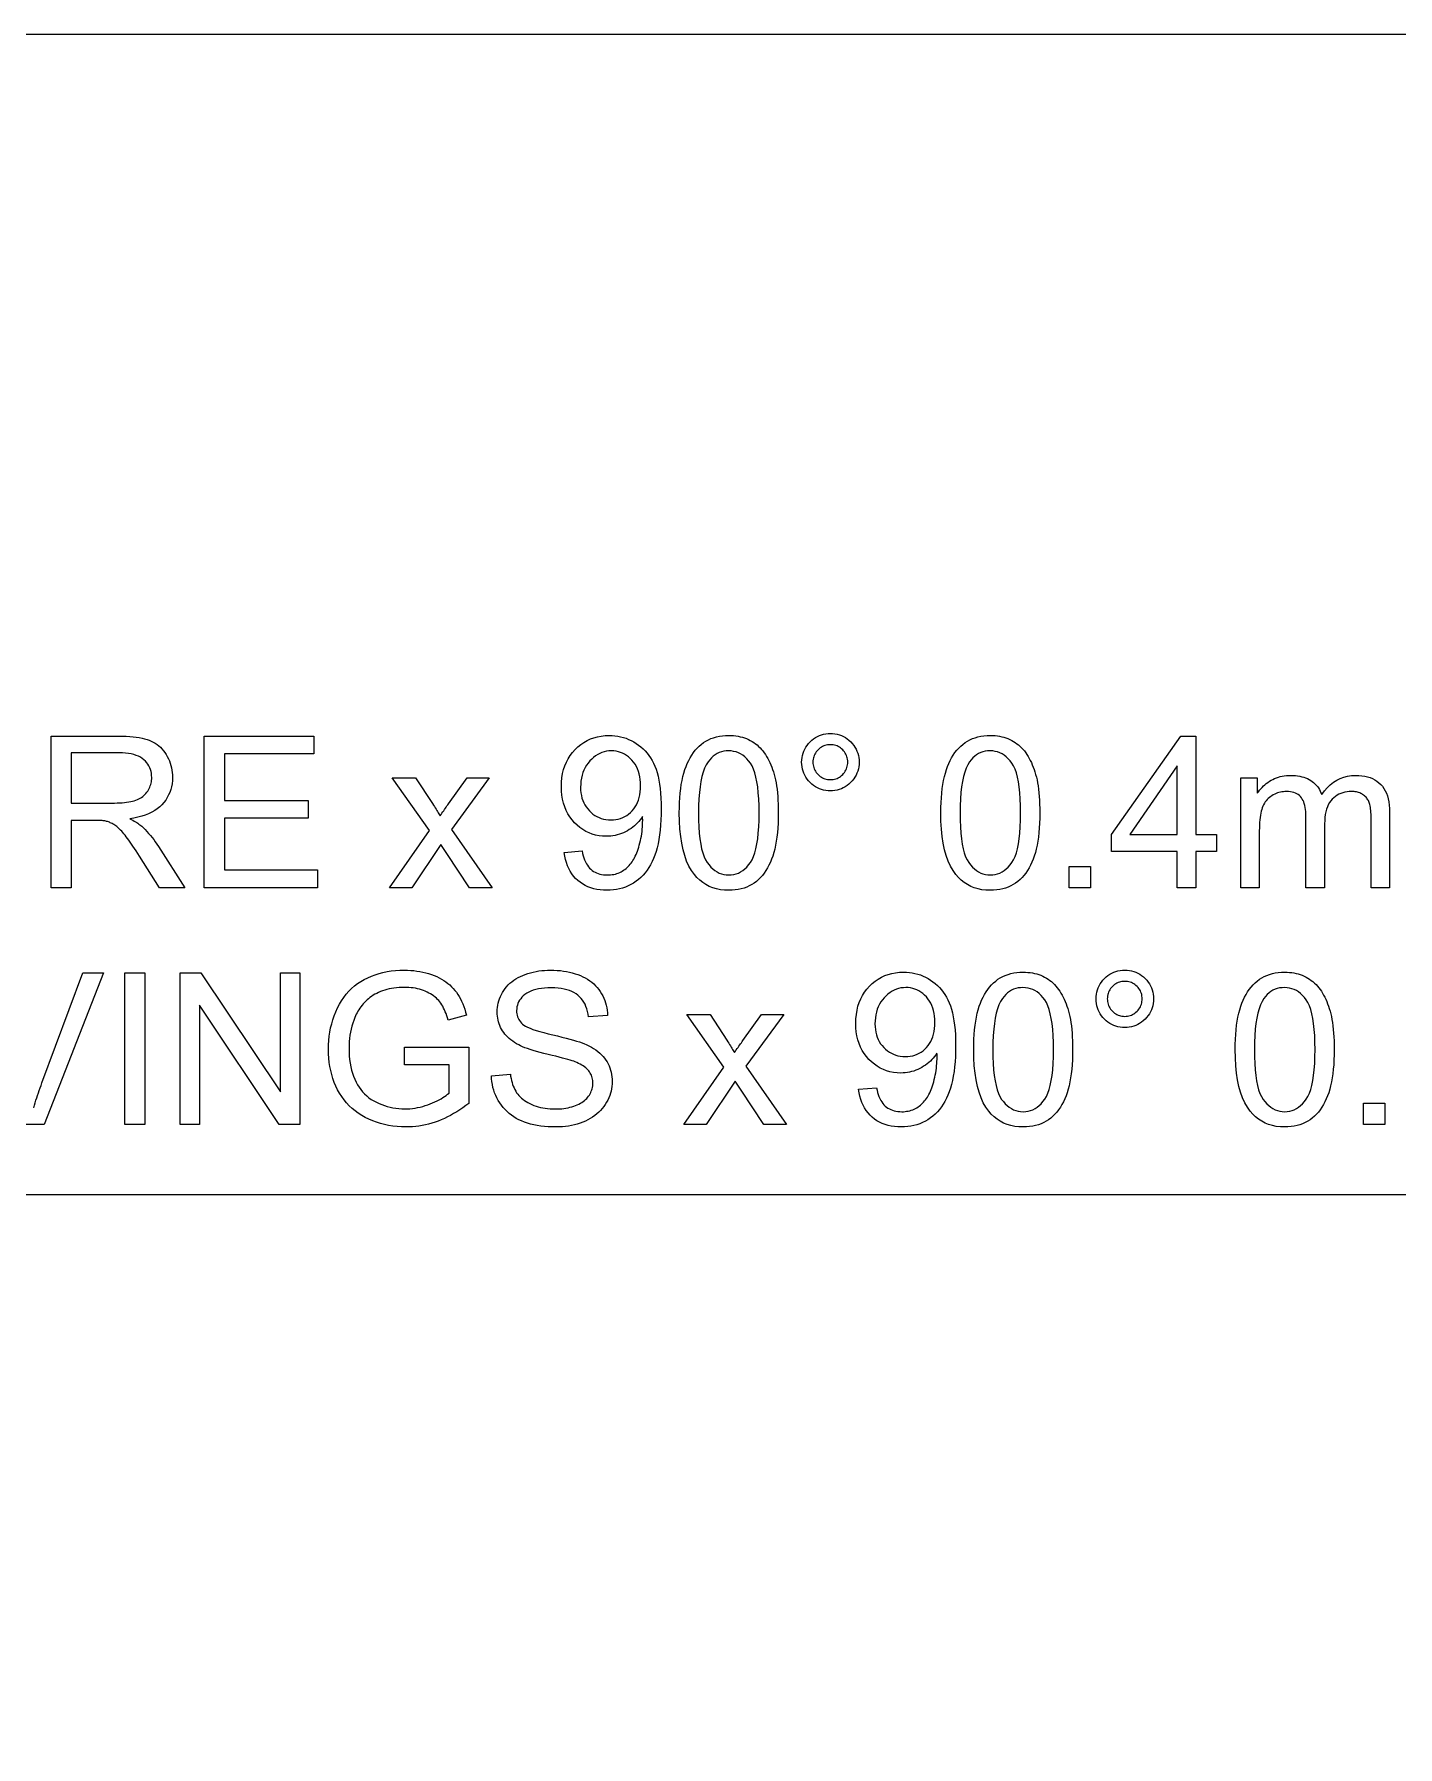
# Model space of a CAD drawing. Extents: x 5 to 409, y 5 to 583.
# Drawn here: x 199.69 to 226.66, y 377.34 to 411.22 of the extents above; entities that cross this region are included whole.
import ezdxf

# ---------------------------------------------------------------- set-up
doc = ezdxf.new("R2010")
doc.units = 0
doc.layers.add('DIMENSIONS', color=2, linetype='Continuous', lineweight=25)
doc.layers.add('TEXT', color=2, linetype='Continuous', lineweight=25)

msp = doc.modelspace()

# ---------------------------------------------------------------- linework, layer by layer
at = {"layer": 'DIMENSIONS', "lineweight": 13}
msp.add_line((189.61, 411.22), (299.098, 411.22), dxfattribs=at)
at = {"layer": 'TEXT', "lineweight": 13}
for points in [[(214.869, 396.821), (214.87, 396.868), (214.876, 396.913), (214.884, 396.956), (214.896, 396.999), (214.911, 397.039), (214.929, 397.079), (214.951, 397.117), (214.976, 397.153), (215.004, 397.189), (215.036, 397.223), (215.07, 397.254), (215.105, 397.282), (215.142, 397.307), (215.18, 397.329), (215.219, 397.347), (215.26, 397.362), (215.302, 397.373), (215.345, 397.382), (215.39, 397.387), (215.436, 397.388), (215.482, 397.387), (215.528, 397.382), (215.572, 397.373), (215.614, 397.362), (215.655, 397.347), (215.695, 397.329), (215.733, 397.307), (215.77, 397.282), (215.805, 397.254), (215.839, 397.223), (215.87, 397.189), (215.898, 397.153), (215.923, 397.117), (215.945, 397.079), (215.963, 397.039), (215.978, 396.999), (215.99, 396.956), (215.998, 396.913), (216.003, 396.868), (216.005, 396.821), (216.003, 396.775), (215.998, 396.73), (215.99, 396.686), (215.978, 396.644), (215.963, 396.603), (215.945, 396.564), (215.923, 396.526), (215.898, 396.489), (215.869, 396.453), (215.838, 396.419), (215.804, 396.388), (215.768, 396.359), (215.732, 396.334), (215.693, 396.313), (215.654, 396.294), (215.613, 396.279), (215.571, 396.268), (215.527, 396.259), (215.482, 396.254), (215.436, 396.253), (215.39, 396.254), (215.345, 396.259), (215.302, 396.267), (215.26, 396.279), (215.219, 396.294), (215.18, 396.312), (215.142, 396.334), (215.105, 396.359), (215.07, 396.387), (215.036, 396.418), (215.004, 396.452), (214.976, 396.487), (214.951, 396.524), (214.929, 396.562), (214.911, 396.602), (214.896, 396.643), (214.884, 396.685), (214.876, 396.729), (214.87, 396.775)], [(200.028, 394.337), (200.028, 397.337), (201.359, 397.337), (201.437, 397.336), (201.511, 397.334), (201.582, 397.33), (201.649, 397.324), (201.712, 397.317), (201.771, 397.308), (201.826, 397.298), (201.877, 397.285), (201.925, 397.272), (201.968, 397.256), (202.009, 397.239), (202.049, 397.219), (202.086, 397.197), (202.122, 397.172), (202.156, 397.145), (202.189, 397.115), (202.22, 397.082), (202.249, 397.048), (202.276, 397.011), (202.302, 396.971), (202.326, 396.93), (202.347, 396.887), (202.366, 396.844), (202.382, 396.8), (202.396, 396.755), (202.407, 396.71), (202.416, 396.663), (202.422, 396.616), (202.426, 396.568), (202.427, 396.519), (202.425, 396.456), (202.419, 396.395), (202.408, 396.336), (202.394, 396.279), (202.375, 396.224), (202.352, 396.172), (202.326, 396.121), (202.295, 396.072), (202.259, 396.025), (202.22, 395.98), (202.177, 395.938), (202.128, 395.899), (202.076, 395.863), (202.019, 395.831), (201.957, 395.801), (201.891, 395.775), (201.82, 395.752), (201.745, 395.732), (201.666, 395.716), (201.582, 395.702), (201.612, 395.687), (201.642, 395.672), (201.669, 395.657), (201.696, 395.642), (201.72, 395.627), (201.743, 395.612), (201.765, 395.597), (201.785, 395.582), (201.804, 395.567), (201.821, 395.553), (201.856, 395.52), (201.89, 395.486), (201.924, 395.45), (201.957, 395.412), (201.99, 395.373), (202.023, 395.332), (202.056, 395.29), (202.088, 395.246), (202.119, 395.201), (202.151, 395.154), (202.672, 394.337), (202.173, 394.337), (201.776, 394.961), (201.742, 395.014), (201.709, 395.064), (201.677, 395.112), (201.647, 395.157), (201.617, 395.2), (201.589, 395.24), (201.563, 395.277), (201.537, 395.312), (201.513, 395.345), (201.49, 395.375), (201.467, 395.402), (201.445, 395.429), (201.424, 395.453), (201.403, 395.476), (201.383, 395.496), (201.363, 395.516), (201.344, 395.533), (201.325, 395.549), (201.306, 395.563), (201.288, 395.575), (201.27, 395.586), (201.252, 395.597), (201.234, 395.606), (201.216, 395.615), (201.198, 395.624), (201.18, 395.631), (201.162, 395.638), (201.144, 395.645), (201.125, 395.65), (201.107, 395.655), (201.093, 395.658), (201.076, 395.66), (201.059, 395.662), (201.039, 395.664), (201.018, 395.666), (200.995, 395.667), (200.97, 395.668), (200.944, 395.669), (200.916, 395.669), (200.886, 395.669), (200.425, 395.669), (200.425, 394.337)], [(203.057, 394.337), (203.057, 397.337), (205.226, 397.337), (205.226, 396.983), (203.454, 396.983), (203.454, 396.064), (205.114, 396.064), (205.114, 395.712), (203.454, 395.712), (203.454, 394.691), (205.296, 394.691), (205.296, 394.337)], [(210.174, 395.031), (210.528, 395.064), (210.538, 395.015), (210.55, 394.969), (210.563, 394.926), (210.578, 394.886), (210.594, 394.848), (210.612, 394.813), (210.632, 394.781), (210.653, 394.752), (210.676, 394.725), (210.7, 394.701), (210.726, 394.68), (210.754, 394.661), (210.783, 394.644), (210.813, 394.629), (210.845, 394.617), (210.878, 394.607), (210.913, 394.599), (210.949, 394.593), (210.987, 394.59), (211.026, 394.589), (211.059, 394.59), (211.092, 394.592), (211.124, 394.596), (211.155, 394.601), (211.185, 394.608), (211.214, 394.617), (211.243, 394.627), (211.271, 394.639), (211.297, 394.652), (211.323, 394.667), (211.349, 394.683), (211.373, 394.7), (211.396, 394.718), (211.418, 394.737), (211.44, 394.757), (211.46, 394.779), (211.48, 394.801), (211.499, 394.824), (211.516, 394.849), (211.533, 394.874), (211.549, 394.901), (211.565, 394.93), (211.58, 394.961), (211.594, 394.993), (211.608, 395.027), (211.622, 395.063), (211.635, 395.101), (211.647, 395.141), (211.659, 395.182), (211.67, 395.225), (211.681, 395.27), (211.69, 395.314), (211.699, 395.359), (211.706, 395.403), (211.712, 395.448), (211.717, 395.493), (211.721, 395.539), (211.723, 395.584), (211.725, 395.63), (211.726, 395.676), (211.726, 395.681), (211.726, 395.686), (211.725, 395.692), (211.725, 395.699), (211.725, 395.706), (211.725, 395.714), (211.725, 395.722), (211.724, 395.73), (211.724, 395.74), (211.724, 395.749), (211.701, 395.715), (211.676, 395.681), (211.65, 395.65), (211.622, 395.619), (211.593, 395.59), (211.562, 395.562), (211.529, 395.535), (211.495, 395.51), (211.459, 395.486), (211.422, 395.464), (211.383, 395.443), (211.344, 395.424), (211.304, 395.408), (211.264, 395.394), (211.222, 395.382), (211.181, 395.372), (211.138, 395.364), (211.095, 395.359), (211.052, 395.355), (211.007, 395.354), (210.934, 395.357), (210.863, 395.365), (210.794, 395.379), (210.728, 395.397), (210.664, 395.422), (210.602, 395.451), (210.542, 395.487), (210.485, 395.527), (210.43, 395.573), (210.377, 395.624), (210.328, 395.68), (210.284, 395.739), (210.246, 395.802), (210.212, 395.868), (210.184, 395.937), (210.16, 396.01), (210.142, 396.087), (210.129, 396.167), (210.122, 396.25), (210.119, 396.336), (210.122, 396.426), (210.13, 396.512), (210.143, 396.594), (210.162, 396.673), (210.186, 396.748), (210.216, 396.82), (210.251, 396.888), (210.291, 396.953), (210.337, 397.014), (210.388, 397.071), (210.443, 397.124), (210.501, 397.171), (210.562, 397.213), (210.625, 397.249), (210.691, 397.28), (210.76, 397.305), (210.832, 397.324), (210.906, 397.338), (210.983, 397.347), (211.063, 397.349), (211.121, 397.348), (211.178, 397.343), (211.234, 397.335), (211.289, 397.324), (211.343, 397.31), (211.396, 397.293), (211.448, 397.272), (211.499, 397.249), (211.549, 397.222), (211.598, 397.192), (211.645, 397.159), (211.69, 397.123), (211.733, 397.085), (211.773, 397.044), (211.811, 397.001), (211.847, 396.955), (211.88, 396.906), (211.911, 396.854), (211.94, 396.8), (211.966, 396.743), (211.99, 396.682), (212.011, 396.616), (212.03, 396.544), (212.047, 396.468), (212.06, 396.386), (212.072, 396.299), (212.081, 396.207), (212.087, 396.109), (212.091, 396.006), (212.092, 395.899), (212.091, 395.786), (212.087, 395.678), (212.081, 395.575), (212.072, 395.476), (212.061, 395.382), (212.047, 395.293), (212.031, 395.208), (212.012, 395.128), (211.991, 395.053), (211.967, 394.983), (211.941, 394.916), (211.912, 394.853), (211.881, 394.793), (211.848, 394.736), (211.812, 394.683), (211.773, 394.633), (211.733, 394.586), (211.689, 394.542), (211.644, 394.501), (211.596, 394.464), (211.545, 394.43), (211.494, 394.4), (211.44, 394.373), (211.385, 394.35), (211.328, 394.331), (211.269, 394.314), (211.209, 394.302), (211.147, 394.293), (211.083, 394.288), (211.018, 394.286), (210.948, 394.288), (210.882, 394.294), (210.818, 394.304), (210.757, 394.317), (210.698, 394.335), (210.642, 394.356), (210.588, 394.382), (210.537, 394.411), (210.488, 394.444), (210.443, 394.481), (210.4, 394.522), (210.36, 394.566), (210.325, 394.613), (210.293, 394.663), (210.264, 394.716), (210.239, 394.773), (210.217, 394.833), (210.2, 394.896), (210.185, 394.962)], [(211.683, 396.355), (211.681, 396.417), (211.676, 396.477), (211.667, 396.533), (211.656, 396.588), (211.64, 396.639), (211.622, 396.688), (211.6, 396.735), (211.575, 396.779), (211.546, 396.82), (211.514, 396.858), (211.479, 396.894), (211.444, 396.925), (211.406, 396.953), (211.368, 396.977), (211.328, 396.998), (211.287, 397.015), (211.244, 397.028), (211.2, 397.037), (211.154, 397.043), (211.108, 397.045), (211.059, 397.043), (211.012, 397.036), (210.966, 397.026), (210.921, 397.012), (210.878, 396.994), (210.836, 396.972), (210.795, 396.946), (210.755, 396.916), (210.717, 396.882), (210.68, 396.844), (210.645, 396.803), (210.614, 396.759), (210.587, 396.713), (210.563, 396.665), (210.543, 396.614), (210.527, 396.561), (210.514, 396.505), (210.505, 396.447), (210.5, 396.387), (210.498, 396.324), (210.499, 396.268), (210.505, 396.214), (210.513, 396.162), (210.525, 396.112), (210.541, 396.065), (210.56, 396.019), (210.582, 395.976), (210.608, 395.935), (210.638, 395.896), (210.671, 395.859), (210.706, 395.825), (210.743, 395.794), (210.782, 395.767), (210.822, 395.744), (210.864, 395.724), (210.907, 395.708), (210.952, 395.696), (210.999, 395.687), (211.047, 395.681), (211.097, 395.68), (211.148, 395.681), (211.196, 395.687), (211.243, 395.696), (211.287, 395.708), (211.33, 395.724), (211.372, 395.744), (211.411, 395.767), (211.448, 395.794), (211.484, 395.825), (211.518, 395.859), (211.549, 395.896), (211.577, 395.936), (211.602, 395.979), (211.623, 396.024), (211.641, 396.072), (211.656, 396.123), (211.668, 396.177), (211.676, 396.234), (211.681, 396.293)], [(212.45, 395.817), (212.451, 395.921), (212.454, 396.021), (212.46, 396.117), (212.468, 396.209), (212.477, 396.297), (212.489, 396.38), (212.504, 396.46), (212.52, 396.535), (212.539, 396.606), (212.559, 396.673), (212.582, 396.736), (212.608, 396.797), (212.635, 396.854), (212.664, 396.909), (212.696, 396.96), (212.729, 397.009), (212.765, 397.055), (212.803, 397.097), (212.843, 397.137), (212.885, 397.173), (212.929, 397.207), (212.976, 397.237), (213.024, 397.263), (213.075, 397.286), (213.129, 397.305), (213.184, 397.321), (213.242, 397.334), (213.302, 397.342), (213.364, 397.348), (213.428, 397.349), (213.476, 397.348), (213.522, 397.346), (213.568, 397.341), (213.612, 397.334), (213.655, 397.325), (213.697, 397.314), (213.737, 397.302), (213.777, 397.287), (213.815, 397.271), (213.852, 397.252), (213.888, 397.232), (213.922, 397.21), (213.955, 397.186), (213.987, 397.161), (214.018, 397.134), (214.048, 397.105), (214.076, 397.074), (214.103, 397.042), (214.128, 397.008), (214.153, 396.972), (214.176, 396.934), (214.198, 396.895), (214.219, 396.855), (214.239, 396.813), (214.258, 396.769), (214.277, 396.723), (214.294, 396.676), (214.31, 396.628), (214.325, 396.578), (214.339, 396.526), (214.352, 396.471), (214.363, 396.413), (214.373, 396.351), (214.382, 396.286), (214.389, 396.217), (214.396, 396.144), (214.4, 396.068), (214.404, 395.988), (214.406, 395.904), (214.406, 395.817), (214.405, 395.713), (214.402, 395.614), (214.397, 395.518), (214.389, 395.427), (214.379, 395.34), (214.367, 395.256), (214.353, 395.177), (214.337, 395.102), (214.318, 395.031), (214.298, 394.964), (214.275, 394.901), (214.25, 394.841), (214.223, 394.783), (214.194, 394.728), (214.163, 394.677), (214.129, 394.628), (214.093, 394.582), (214.056, 394.54), (214.016, 394.5), (213.974, 394.463), (213.929, 394.429), (213.883, 394.399), (213.834, 394.373), (213.783, 394.35), (213.729, 394.33), (213.674, 394.314), (213.616, 394.302), (213.555, 394.293), (213.493, 394.288), (213.428, 394.286), (213.343, 394.289), (213.262, 394.298), (213.185, 394.314), (213.111, 394.336), (213.041, 394.364), (212.975, 394.398), (212.912, 394.438), (212.853, 394.485), (212.798, 394.538), (212.747, 394.597), (212.69, 394.677), (212.64, 394.766), (212.595, 394.864), (212.557, 394.972), (212.524, 395.089), (212.497, 395.216), (212.477, 395.352), (212.462, 395.497), (212.453, 395.652)], [(212.829, 395.817), (212.83, 395.674), (212.836, 395.541), (212.844, 395.418), (212.856, 395.305), (212.872, 395.202), (212.891, 395.108), (212.913, 395.025), (212.939, 394.951), (212.969, 394.887), (213.002, 394.833), (213.037, 394.787), (213.074, 394.745), (213.113, 394.709), (213.153, 394.677), (213.195, 394.65), (213.238, 394.628), (213.283, 394.611), (213.33, 394.599), (213.378, 394.591), (213.428, 394.589), (213.478, 394.591), (213.526, 394.599), (213.573, 394.611), (213.618, 394.628), (213.662, 394.65), (213.704, 394.677), (213.744, 394.709), (213.782, 394.746), (213.819, 394.788), (213.855, 394.834), (213.888, 394.888), (213.917, 394.952), (213.943, 395.026), (213.966, 395.109), (213.985, 395.203), (214, 395.306), (214.012, 395.419), (214.021, 395.542), (214.026, 395.674), (214.028, 395.817), (214.026, 395.96), (214.021, 396.093), (214.012, 396.216), (214, 396.33), (213.985, 396.433), (213.966, 396.527), (213.943, 396.61), (213.917, 396.684), (213.888, 396.747), (213.855, 396.801), (213.819, 396.847), (213.782, 396.889), (213.743, 396.925), (213.703, 396.957), (213.661, 396.984), (213.617, 397.006), (213.571, 397.023), (213.524, 397.035), (213.475, 397.042), (213.424, 397.045), (213.374, 397.042), (213.327, 397.036), (213.281, 397.025), (213.237, 397.01), (213.196, 396.991), (213.156, 396.967), (213.119, 396.939), (213.084, 396.907), (213.05, 396.87), (213.019, 396.83), (212.983, 396.77), (212.95, 396.701), (212.922, 396.623), (212.897, 396.536), (212.876, 396.439), (212.859, 396.333), (212.846, 396.218), (212.836, 396.094), (212.83, 395.96)], [(215.092, 396.821), (215.093, 396.793), (215.096, 396.766), (215.101, 396.739), (215.108, 396.714), (215.117, 396.689), (215.128, 396.665), (215.142, 396.641), (215.157, 396.619), (215.174, 396.598), (215.193, 396.577), (215.214, 396.558), (215.235, 396.54), (215.258, 396.525), (215.281, 396.512), (215.305, 396.501), (215.33, 396.492), (215.356, 396.485), (215.382, 396.48), (215.41, 396.477), (215.438, 396.476), (215.466, 396.477), (215.493, 396.48), (215.519, 396.485), (215.544, 396.492), (215.569, 396.501), (215.593, 396.512), (215.616, 396.525), (215.638, 396.54), (215.66, 396.558), (215.68, 396.577), (215.699, 396.598), (215.717, 396.619), (215.732, 396.641), (215.745, 396.665), (215.756, 396.689), (215.765, 396.714), (215.772, 396.739), (215.777, 396.766), (215.781, 396.793), (215.782, 396.821), (215.781, 396.85), (215.777, 396.877), (215.772, 396.904), (215.765, 396.929), (215.756, 396.954), (215.745, 396.978), (215.732, 397.001), (215.717, 397.024), (215.699, 397.045), (215.68, 397.066), (215.66, 397.085), (215.638, 397.102), (215.616, 397.118), (215.593, 397.131), (215.569, 397.142), (215.544, 397.151), (215.519, 397.158), (215.493, 397.163), (215.466, 397.166), (215.438, 397.167), (215.41, 397.166), (215.382, 397.163), (215.356, 397.158), (215.33, 397.151), (215.305, 397.142), (215.281, 397.131), (215.258, 397.118), (215.235, 397.102), (215.214, 397.085), (215.193, 397.066), (215.174, 397.045), (215.157, 397.024), (215.142, 397.001), (215.128, 396.978), (215.117, 396.954), (215.108, 396.929), (215.101, 396.904), (215.096, 396.877), (215.093, 396.85)], [(217.621, 395.817), (217.622, 395.921), (217.626, 396.021), (217.631, 396.117), (217.639, 396.209), (217.649, 396.297), (217.661, 396.38), (217.675, 396.46), (217.691, 396.535), (217.71, 396.606), (217.731, 396.673), (217.754, 396.736), (217.779, 396.797), (217.806, 396.854), (217.835, 396.909), (217.867, 396.96), (217.9, 397.009), (217.936, 397.055), (217.974, 397.097), (218.014, 397.137), (218.056, 397.173), (218.1, 397.207), (218.147, 397.237), (218.196, 397.263), (218.247, 397.286), (218.3, 397.305), (218.355, 397.321), (218.413, 397.334), (218.473, 397.342), (218.535, 397.348), (218.599, 397.349), (218.647, 397.348), (218.694, 397.346), (218.739, 397.341), (218.783, 397.334), (218.826, 397.325), (218.868, 397.314), (218.908, 397.302), (218.948, 397.287), (218.986, 397.271), (219.023, 397.252), (219.059, 397.232), (219.093, 397.21), (219.127, 397.186), (219.159, 397.161), (219.189, 397.134), (219.219, 397.105), (219.247, 397.074), (219.274, 397.042), (219.299, 397.008), (219.324, 396.972), (219.347, 396.934), (219.369, 396.895), (219.39, 396.855), (219.411, 396.813), (219.43, 396.769), (219.448, 396.723), (219.465, 396.676), (219.481, 396.628), (219.496, 396.578), (219.51, 396.526), (219.523, 396.471), (219.534, 396.413), (219.544, 396.351), (219.553, 396.286), (219.561, 396.217), (219.567, 396.144), (219.571, 396.068), (219.575, 395.988), (219.577, 395.904), (219.578, 395.817), (219.576, 395.713), (219.573, 395.614), (219.568, 395.518), (219.56, 395.427), (219.55, 395.34), (219.539, 395.256), (219.524, 395.177), (219.508, 395.102), (219.49, 395.031), (219.469, 394.964), (219.446, 394.901), (219.421, 394.841), (219.394, 394.783), (219.365, 394.728), (219.334, 394.677), (219.3, 394.628), (219.265, 394.582), (219.227, 394.54), (219.187, 394.5), (219.145, 394.463), (219.1, 394.429), (219.054, 394.399), (219.005, 394.373), (218.954, 394.35), (218.9, 394.33), (218.845, 394.314), (218.787, 394.302), (218.727, 394.293), (218.664, 394.288), (218.599, 394.286), (218.514, 394.289), (218.433, 394.298), (218.356, 394.314), (218.282, 394.336), (218.212, 394.364), (218.146, 394.398), (218.083, 394.438), (218.024, 394.485), (217.969, 394.538), (217.918, 394.597), (217.862, 394.677), (217.811, 394.766), (217.767, 394.864), (217.728, 394.972), (217.695, 395.089), (217.669, 395.216), (217.648, 395.352), (217.633, 395.497), (217.624, 395.652)], [(218, 395.817), (218.002, 395.674), (218.007, 395.541), (218.015, 395.418), (218.027, 395.305), (218.043, 395.202), (218.062, 395.108), (218.085, 395.025), (218.11, 394.951), (218.14, 394.887), (218.173, 394.833), (218.208, 394.787), (218.245, 394.745), (218.284, 394.709), (218.324, 394.677), (218.366, 394.65), (218.409, 394.628), (218.454, 394.611), (218.501, 394.599), (218.549, 394.591), (218.599, 394.589), (218.649, 394.591), (218.698, 394.599), (218.744, 394.611), (218.789, 394.628), (218.833, 394.65), (218.875, 394.677), (218.915, 394.709), (218.954, 394.746), (218.991, 394.788), (219.026, 394.834), (219.059, 394.888), (219.088, 394.952), (219.114, 395.026), (219.137, 395.109), (219.156, 395.203), (219.171, 395.306), (219.183, 395.419), (219.192, 395.542), (219.197, 395.674), (219.199, 395.817), (219.197, 395.96), (219.192, 396.093), (219.183, 396.216), (219.171, 396.33), (219.156, 396.433), (219.137, 396.527), (219.114, 396.61), (219.088, 396.684), (219.059, 396.747), (219.026, 396.801), (218.991, 396.847), (218.954, 396.889), (218.915, 396.925), (218.874, 396.957), (218.832, 396.984), (218.788, 397.006), (218.742, 397.023), (218.695, 397.035), (218.646, 397.042), (218.595, 397.045), (218.546, 397.042), (218.498, 397.036), (218.452, 397.025), (218.409, 397.01), (218.367, 396.991), (218.328, 396.967), (218.29, 396.939), (218.255, 396.907), (218.221, 396.87), (218.19, 396.83), (218.154, 396.77), (218.122, 396.701), (218.093, 396.623), (218.068, 396.536), (218.047, 396.439), (218.03, 396.333), (218.017, 396.218), (218.007, 396.094), (218.002, 395.96)], [(222.297, 394.337), (222.297, 395.055), (220.996, 395.055), (220.996, 395.393), (222.365, 397.337), (222.666, 397.337), (222.666, 395.393), (223.071, 395.393), (223.071, 395.055), (222.666, 395.055), (222.666, 394.337)], [(200.425, 396.013), (201.279, 396.013), (201.332, 396.014), (201.383, 396.015), (201.431, 396.018), (201.478, 396.022), (201.521, 396.027), (201.563, 396.033), (201.602, 396.041), (201.638, 396.049), (201.673, 396.059), (201.704, 396.069), (201.734, 396.081), (201.763, 396.095), (201.79, 396.109), (201.815, 396.125), (201.84, 396.143), (201.862, 396.161), (201.883, 396.181), (201.903, 396.203), (201.921, 396.225), (201.938, 396.25), (201.953, 396.274), (201.966, 396.3), (201.978, 396.326), (201.989, 396.352), (201.998, 396.379), (202.005, 396.406), (202.01, 396.433), (202.014, 396.461), (202.017, 396.49), (202.018, 396.519), (202.016, 396.56), (202.011, 396.601), (202.004, 396.639), (201.993, 396.677), (201.979, 396.712), (201.962, 396.747), (201.942, 396.779), (201.919, 396.811), (201.892, 396.84), (201.863, 396.869), (201.83, 396.895), (201.794, 396.918), (201.754, 396.938), (201.711, 396.956), (201.664, 396.971), (201.613, 396.984), (201.559, 396.993), (201.501, 397), (201.44, 397.004), (201.375, 397.006), (200.425, 397.006)], [(222.297, 395.393), (222.297, 396.746), (221.358, 395.393)], [(206.716, 394.337), (207.51, 395.467), (206.775, 396.51), (207.236, 396.51), (207.569, 396.001), (207.588, 395.972), (207.606, 395.945), (207.623, 395.918), (207.639, 395.892), (207.654, 395.867), (207.669, 395.843), (207.683, 395.821), (207.696, 395.799), (207.709, 395.777), (207.721, 395.757), (207.739, 395.784), (207.756, 395.81), (207.774, 395.836), (207.791, 395.86), (207.807, 395.885), (207.824, 395.908), (207.84, 395.931), (207.856, 395.954), (207.871, 395.976), (207.887, 395.997), (208.253, 396.51), (208.693, 396.51), (207.942, 395.487), (208.75, 394.337), (208.298, 394.337), (207.852, 395.012), (207.733, 395.195), (207.162, 394.337)], [(223.55, 394.337), (223.55, 396.51), (223.879, 396.51), (223.879, 396.206), (223.9, 396.237), (223.923, 396.267), (223.947, 396.296), (223.972, 396.323), (223.998, 396.35), (224.026, 396.375), (224.055, 396.398), (224.086, 396.421), (224.118, 396.442), (224.151, 396.462), (224.186, 396.481), (224.221, 396.497), (224.257, 396.512), (224.295, 396.525), (224.333, 396.535), (224.372, 396.544), (224.412, 396.551), (224.453, 396.556), (224.495, 396.559), (224.538, 396.56), (224.585, 396.559), (224.631, 396.556), (224.675, 396.551), (224.717, 396.543), (224.758, 396.534), (224.796, 396.523), (224.833, 396.51), (224.869, 396.495), (224.902, 396.478), (224.934, 396.459), (224.964, 396.438), (224.992, 396.416), (225.018, 396.392), (225.043, 396.366), (225.066, 396.339), (225.087, 396.31), (225.106, 396.28), (225.123, 396.248), (225.138, 396.214), (225.152, 396.179), (225.205, 396.251), (225.261, 396.316), (225.321, 396.373), (225.383, 396.423), (225.449, 396.464), (225.517, 396.499), (225.589, 396.525), (225.664, 396.544), (225.742, 396.556), (225.823, 396.56), (225.886, 396.558), (225.946, 396.552), (226.004, 396.543), (226.058, 396.531), (226.109, 396.515), (226.157, 396.495), (226.203, 396.472), (226.245, 396.445), (226.284, 396.414), (226.32, 396.38), (226.353, 396.343), (226.383, 396.301), (226.409, 396.256), (226.432, 396.206), (226.451, 396.153), (226.467, 396.096), (226.479, 396.035), (226.487, 395.97), (226.493, 395.902), (226.494, 395.829), (226.494, 394.337), (226.128, 394.337), (226.128, 395.706), (226.128, 395.749), (226.127, 395.79), (226.125, 395.828), (226.122, 395.863), (226.119, 395.896), (226.115, 395.927), (226.11, 395.955), (226.105, 395.981), (226.099, 396.004), (226.092, 396.024), (226.084, 396.043), (226.076, 396.062), (226.066, 396.079), (226.054, 396.096), (226.042, 396.112), (226.028, 396.127), (226.014, 396.142), (225.998, 396.156), (225.981, 396.169), (225.962, 396.181), (225.943, 396.192), (225.923, 396.202), (225.903, 396.211), (225.882, 396.219), (225.86, 396.225), (225.838, 396.231), (225.814, 396.235), (225.791, 396.238), (225.766, 396.24), (225.741, 396.24), (225.696, 396.239), (225.653, 396.234), (225.611, 396.227), (225.57, 396.216), (225.532, 396.202), (225.494, 396.185), (225.459, 396.166), (225.424, 396.143), (225.392, 396.117), (225.361, 396.088), (225.332, 396.056), (225.306, 396.02), (225.283, 395.98), (225.264, 395.937), (225.247, 395.89), (225.233, 395.839), (225.223, 395.785), (225.215, 395.727), (225.211, 395.665), (225.209, 395.6), (225.209, 394.337), (224.841, 394.337), (224.841, 395.749), (224.84, 395.797), (224.837, 395.842), (224.833, 395.885), (224.826, 395.926), (224.818, 395.964), (224.808, 396), (224.797, 396.033), (224.783, 396.063), (224.768, 396.092), (224.751, 396.118), (224.732, 396.141), (224.71, 396.162), (224.686, 396.18), (224.66, 396.196), (224.632, 396.21), (224.602, 396.221), (224.569, 396.229), (224.533, 396.235), (224.496, 396.239), (224.456, 396.24), (224.425, 396.239), (224.395, 396.237), (224.365, 396.233), (224.335, 396.227), (224.307, 396.22), (224.278, 396.211), (224.25, 396.2), (224.222, 396.188), (224.195, 396.174), (224.169, 396.158), (224.143, 396.141), (224.119, 396.123), (224.096, 396.103), (224.075, 396.081), (224.055, 396.058), (224.036, 396.033), (224.019, 396.007), (224.004, 395.979), (223.99, 395.95), (223.977, 395.919), (223.966, 395.886), (223.956, 395.85), (223.947, 395.812), (223.939, 395.771), (223.933, 395.727), (223.927, 395.68), (223.923, 395.63), (223.92, 395.578), (223.919, 395.523), (223.918, 395.465), (223.918, 394.337)], [(220.159, 394.337), (220.159, 394.757), (220.578, 394.757), (220.578, 394.337)], [(201.486, 389.655), (201.486, 392.655), (201.883, 392.655), (201.883, 389.655)], [(202.579, 389.655), (202.579, 392.655), (202.986, 392.655), (204.562, 390.3), (204.562, 392.655), (204.943, 392.655), (204.943, 389.655), (204.536, 389.655), (202.96, 392.012), (202.96, 389.655)], [(207.014, 390.832), (207.014, 391.184), (208.285, 391.186), (208.285, 390.072), (208.226, 390.027), (208.167, 389.984), (208.107, 389.943), (208.048, 389.904), (207.987, 389.868), (207.927, 389.834), (207.866, 389.803), (207.805, 389.773), (207.743, 389.746), (207.681, 389.722), (207.619, 389.699), (207.556, 389.679), (207.493, 389.662), (207.429, 389.646), (207.366, 389.633), (207.302, 389.623), (207.237, 389.614), (207.173, 389.609), (207.108, 389.605), (207.042, 389.604), (206.955, 389.606), (206.869, 389.611), (206.785, 389.621), (206.702, 389.634), (206.621, 389.651), (206.541, 389.672), (206.463, 389.697), (206.387, 389.725), (206.312, 389.757), (206.239, 389.793), (206.169, 389.833), (206.102, 389.876), (206.038, 389.922), (205.979, 389.972), (205.922, 390.025), (205.87, 390.081), (205.82, 390.141), (205.775, 390.204), (205.732, 390.271), (205.694, 390.341), (205.659, 390.413), (205.628, 390.487), (205.6, 390.563), (205.576, 390.64), (205.556, 390.72), (205.539, 390.801), (205.526, 390.883), (205.517, 390.967), (205.512, 391.053), (205.51, 391.141), (205.512, 391.228), (205.517, 391.314), (205.526, 391.398), (205.539, 391.482), (205.555, 391.564), (205.576, 391.645), (205.599, 391.725), (205.627, 391.804), (205.658, 391.882), (205.693, 391.958), (205.731, 392.032), (205.773, 392.102), (205.817, 392.168), (205.865, 392.231), (205.916, 392.289), (205.97, 392.343), (206.028, 392.394), (206.089, 392.441), (206.153, 392.483), (206.22, 392.522), (206.29, 392.557), (206.361, 392.588), (206.435, 392.616), (206.512, 392.64), (206.59, 392.66), (206.67, 392.677), (206.752, 392.69), (206.837, 392.699), (206.923, 392.704), (207.012, 392.706), (207.076, 392.705), (207.139, 392.702), (207.201, 392.697), (207.262, 392.689), (207.322, 392.68), (207.38, 392.668), (207.437, 392.655), (207.492, 392.639), (207.547, 392.621), (207.6, 392.601), (207.652, 392.579), (207.701, 392.555), (207.748, 392.53), (207.792, 392.503), (207.835, 392.475), (207.875, 392.444), (207.913, 392.413), (207.948, 392.379), (207.981, 392.344), (208.012, 392.307), (208.042, 392.268), (208.069, 392.227), (208.096, 392.184), (208.12, 392.138), (208.144, 392.09), (208.166, 392.04), (208.186, 391.987), (208.206, 391.933), (208.223, 391.875), (208.24, 391.816), (207.881, 391.718), (207.868, 391.763), (207.853, 391.806), (207.838, 391.846), (207.822, 391.885), (207.806, 391.922), (207.789, 391.957), (207.771, 391.991), (207.752, 392.022), (207.733, 392.051), (207.714, 392.078), (207.693, 392.104), (207.67, 392.128), (207.646, 392.152), (207.62, 392.174), (207.592, 392.196), (207.562, 392.216), (207.531, 392.236), (207.498, 392.254), (207.464, 392.271), (207.427, 392.288), (207.389, 392.303), (207.351, 392.316), (207.312, 392.328), (207.272, 392.338), (207.231, 392.347), (207.189, 392.354), (207.146, 392.359), (207.103, 392.363), (207.059, 392.366), (207.014, 392.366), (206.96, 392.366), (206.908, 392.363), (206.857, 392.359), (206.808, 392.353), (206.76, 392.346), (206.714, 392.337), (206.669, 392.326), (206.625, 392.313), (206.584, 392.299), (206.543, 392.284), (206.504, 392.267), (206.467, 392.248), (206.431, 392.229), (206.397, 392.209), (206.364, 392.188), (206.333, 392.165), (206.303, 392.142), (206.275, 392.118), (206.248, 392.092), (206.223, 392.066), (206.199, 392.038), (206.176, 392.011), (206.155, 391.982), (206.134, 391.953), (206.115, 391.924), (206.096, 391.894), (206.079, 391.864), (206.063, 391.833), (206.048, 391.801), (206.034, 391.769), (206.012, 391.713), (205.992, 391.656), (205.975, 391.598), (205.96, 391.539), (205.948, 391.479), (205.937, 391.418), (205.929, 391.356), (205.924, 391.294), (205.92, 391.23), (205.919, 391.165), (205.92, 391.086), (205.924, 391.01), (205.931, 390.936), (205.941, 390.865), (205.953, 390.797), (205.969, 390.731), (205.987, 390.668), (206.007, 390.607), (206.031, 390.549), (206.057, 390.494), (206.086, 390.441), (206.117, 390.392), (206.151, 390.344), (206.188, 390.3), (206.227, 390.259), (206.268, 390.22), (206.312, 390.184), (206.359, 390.151), (206.408, 390.121), (206.459, 390.093), (206.512, 390.068), (206.566, 390.046), (206.621, 390.026), (206.676, 390.009), (206.731, 389.995), (206.788, 389.983), (206.845, 389.974), (206.903, 389.967), (206.961, 389.963), (207.02, 389.962), (207.071, 389.963), (207.123, 389.966), (207.174, 389.971), (207.224, 389.978), (207.275, 389.987), (207.325, 389.998), (207.375, 390.011), (207.425, 390.026), (207.474, 390.042), (207.523, 390.061), (207.571, 390.081), (207.617, 390.101), (207.66, 390.122), (207.701, 390.143), (207.739, 390.164), (207.775, 390.185), (207.809, 390.207), (207.84, 390.229), (207.869, 390.251), (207.896, 390.273), (207.896, 390.832)], [(208.735, 390.619), (209.109, 390.652), (209.115, 390.607), (209.123, 390.565), (209.132, 390.524), (209.142, 390.484), (209.154, 390.447), (209.167, 390.411), (209.181, 390.376), (209.197, 390.343), (209.214, 390.312), (209.233, 390.282), (209.254, 390.254), (209.276, 390.227), (209.301, 390.201), (209.328, 390.176), (209.357, 390.152), (209.388, 390.129), (209.422, 390.107), (209.457, 390.087), (209.495, 390.067), (209.535, 390.049), (209.576, 390.032), (209.619, 390.017), (209.662, 390.004), (209.707, 389.992), (209.752, 389.982), (209.799, 389.974), (209.846, 389.968), (209.895, 389.963), (209.945, 389.961), (209.995, 389.96), (210.04, 389.961), (210.084, 389.963), (210.127, 389.966), (210.169, 389.971), (210.209, 389.977), (210.249, 389.984), (210.287, 389.993), (210.325, 390.003), (210.361, 390.015), (210.396, 390.027), (210.43, 390.041), (210.462, 390.056), (210.493, 390.073), (210.521, 390.09), (210.548, 390.108), (210.573, 390.127), (210.596, 390.147), (210.618, 390.168), (210.637, 390.19), (210.655, 390.213), (210.671, 390.236), (210.686, 390.261), (210.699, 390.285), (210.71, 390.31), (210.719, 390.336), (210.727, 390.362), (210.733, 390.388), (210.737, 390.415), (210.739, 390.442), (210.74, 390.469), (210.739, 390.497), (210.737, 390.525), (210.733, 390.551), (210.727, 390.577), (210.72, 390.602), (210.711, 390.626), (210.7, 390.65), (210.688, 390.672), (210.674, 390.695), (210.658, 390.716), (210.641, 390.737), (210.621, 390.757), (210.6, 390.776), (210.576, 390.795), (210.55, 390.813), (210.522, 390.83), (210.492, 390.847), (210.459, 390.863), (210.425, 390.878), (210.388, 390.893), (210.361, 390.903), (210.328, 390.914), (210.289, 390.926), (210.245, 390.939), (210.194, 390.953), (210.138, 390.968), (210.076, 390.985), (210.008, 391.002), (209.934, 391.02), (209.854, 391.039), (209.774, 391.059), (209.699, 391.079), (209.628, 391.098), (209.563, 391.117), (209.503, 391.136), (209.447, 391.154), (209.397, 391.173), (209.351, 391.191), (209.311, 391.209), (209.275, 391.227), (209.233, 391.25), (209.193, 391.274), (209.156, 391.299), (209.121, 391.325), (209.088, 391.353), (209.057, 391.381), (209.028, 391.411), (209.001, 391.441), (208.977, 391.473), (208.955, 391.506), (208.935, 391.54), (208.917, 391.574), (208.901, 391.61), (208.887, 391.646), (208.876, 391.683), (208.866, 391.72), (208.859, 391.759), (208.854, 391.798), (208.85, 391.838), (208.849, 391.879), (208.851, 391.925), (208.855, 391.969), (208.861, 392.013), (208.87, 392.056), (208.882, 392.099), (208.896, 392.141), (208.913, 392.183), (208.932, 392.224), (208.954, 392.264), (208.978, 392.304), (209.005, 392.343), (209.035, 392.379), (209.066, 392.414), (209.1, 392.447), (209.137, 392.478), (209.176, 392.507), (209.217, 392.534), (209.261, 392.559), (209.307, 392.582), (209.355, 392.604), (209.405, 392.623), (209.456, 392.641), (209.508, 392.656), (209.562, 392.669), (209.616, 392.681), (209.672, 392.69), (209.729, 392.697), (209.786, 392.702), (209.845, 392.705), (209.905, 392.706), (209.971, 392.705), (210.036, 392.702), (210.098, 392.697), (210.16, 392.689), (210.219, 392.679), (210.277, 392.668), (210.334, 392.654), (210.389, 392.637), (210.442, 392.619), (210.494, 392.599), (210.543, 392.576), (210.591, 392.552), (210.636, 392.525), (210.679, 392.497), (210.719, 392.466), (210.757, 392.433), (210.793, 392.399), (210.826, 392.362), (210.857, 392.323), (210.886, 392.283), (210.912, 392.24), (210.935, 392.197), (210.956, 392.152), (210.975, 392.107), (210.991, 392.06), (211.004, 392.012), (211.015, 391.963), (211.024, 391.913), (211.03, 391.862), (211.033, 391.81), (210.652, 391.781), (210.645, 391.837), (210.634, 391.889), (210.621, 391.939), (210.604, 391.987), (210.585, 392.031), (210.563, 392.072), (210.538, 392.111), (210.509, 392.147), (210.478, 392.181), (210.445, 392.211), (210.407, 392.239), (210.367, 392.263), (210.323, 392.285), (210.276, 392.304), (210.225, 392.32), (210.171, 392.333), (210.114, 392.343), (210.053, 392.35), (209.989, 392.355), (209.922, 392.356), (209.852, 392.355), (209.785, 392.351), (209.723, 392.344), (209.665, 392.335), (209.61, 392.323), (209.56, 392.309), (209.513, 392.292), (209.471, 392.272), (209.432, 392.249), (209.397, 392.224), (209.365, 392.197), (209.337, 392.169), (209.313, 392.14), (209.291, 392.11), (209.273, 392.079), (209.258, 392.046), (209.247, 392.013), (209.239, 391.978), (209.234, 391.943), (209.232, 391.906), (209.233, 391.874), (209.237, 391.844), (209.243, 391.814), (209.251, 391.786), (209.261, 391.759), (209.274, 391.733), (209.289, 391.708), (209.307, 391.684), (209.327, 391.661), (209.349, 391.64), (209.375, 391.619), (209.409, 391.598), (209.451, 391.577), (209.499, 391.556), (209.556, 391.534), (209.619, 391.513), (209.69, 391.491), (209.768, 391.47), (209.854, 391.448), (209.947, 391.426), (210.041, 391.405), (210.129, 391.383), (210.21, 391.363), (210.286, 391.343), (210.355, 391.324), (210.419, 391.305), (210.476, 391.286), (210.527, 391.269), (210.572, 391.251), (210.611, 391.235), (210.662, 391.21), (210.711, 391.184), (210.756, 391.157), (210.799, 391.128), (210.839, 391.098), (210.876, 391.067), (210.911, 391.034), (210.943, 391), (210.972, 390.965), (210.998, 390.929), (211.022, 390.891), (211.043, 390.853), (211.062, 390.813), (211.078, 390.772), (211.092, 390.73), (211.103, 390.686), (211.112, 390.642), (211.118, 390.597), (211.122, 390.55), (211.123, 390.502), (211.122, 390.455), (211.117, 390.408), (211.111, 390.361), (211.101, 390.315), (211.089, 390.27), (211.074, 390.225), (211.056, 390.181), (211.035, 390.137), (211.012, 390.094), (210.986, 390.051), (210.957, 390.01), (210.926, 389.97), (210.893, 389.932), (210.857, 389.897), (210.819, 389.863), (210.778, 389.831), (210.735, 389.801), (210.69, 389.772), (210.642, 389.746), (210.592, 389.722), (210.54, 389.699), (210.487, 389.679), (210.432, 389.662), (210.376, 389.646), (210.319, 389.633), (210.26, 389.623), (210.201, 389.614), (210.14, 389.609), (210.077, 389.605), (210.014, 389.604), (209.934, 389.605), (209.856, 389.609), (209.781, 389.615), (209.709, 389.623), (209.64, 389.634), (209.573, 389.647), (209.508, 389.662), (209.447, 389.68), (209.388, 389.7), (209.331, 389.723), (209.277, 389.747), (209.226, 389.775), (209.177, 389.805), (209.13, 389.837), (209.086, 389.871), (209.044, 389.908), (209.004, 389.947), (208.967, 389.989), (208.932, 390.033), (208.9, 390.08), (208.87, 390.128), (208.843, 390.178), (208.819, 390.228), (208.798, 390.28), (208.78, 390.334), (208.765, 390.388), (208.753, 390.444), (208.744, 390.501), (208.738, 390.559)], [(215.995, 390.349), (216.349, 390.381), (216.359, 390.333), (216.371, 390.287), (216.384, 390.244), (216.398, 390.204), (216.415, 390.166), (216.433, 390.131), (216.453, 390.099), (216.474, 390.07), (216.497, 390.043), (216.521, 390.019), (216.547, 389.998), (216.575, 389.979), (216.604, 389.962), (216.634, 389.947), (216.666, 389.935), (216.699, 389.925), (216.734, 389.917), (216.77, 389.911), (216.808, 389.908), (216.847, 389.907), (216.88, 389.907), (216.913, 389.91), (216.945, 389.914), (216.976, 389.919), (217.006, 389.926), (217.035, 389.935), (217.064, 389.945), (217.092, 389.957), (217.118, 389.97), (217.144, 389.984), (217.17, 390.001), (217.194, 390.018), (217.217, 390.036), (217.239, 390.055), (217.261, 390.075), (217.281, 390.097), (217.301, 390.119), (217.32, 390.142), (217.337, 390.167), (217.354, 390.192), (217.37, 390.219), (217.386, 390.248), (217.401, 390.278), (217.415, 390.311), (217.429, 390.345), (217.443, 390.381), (217.456, 390.419), (217.468, 390.458), (217.48, 390.5), (217.491, 390.543), (217.502, 390.587), (217.511, 390.632), (217.519, 390.677), (217.527, 390.721), (217.533, 390.766), (217.538, 390.811), (217.542, 390.857), (217.544, 390.902), (217.546, 390.948), (217.547, 390.993), (217.546, 390.999), (217.546, 391.004), (217.546, 391.01), (217.546, 391.017), (217.546, 391.024), (217.546, 391.032), (217.546, 391.04), (217.545, 391.048), (217.545, 391.057), (217.544, 391.067), (217.522, 391.032), (217.497, 390.999), (217.471, 390.967), (217.443, 390.937), (217.414, 390.908), (217.383, 390.88), (217.35, 390.853), (217.316, 390.828), (217.28, 390.804), (217.243, 390.782), (217.204, 390.761), (217.165, 390.742), (217.125, 390.726), (217.084, 390.711), (217.043, 390.699), (217.002, 390.69), (216.959, 390.682), (216.916, 390.676), (216.873, 390.673), (216.828, 390.672), (216.755, 390.675), (216.684, 390.683), (216.615, 390.696), (216.549, 390.715), (216.484, 390.74), (216.423, 390.769), (216.363, 390.804), (216.306, 390.845), (216.251, 390.891), (216.198, 390.942), (216.149, 390.998), (216.105, 391.057), (216.066, 391.12), (216.033, 391.186), (216.005, 391.255), (215.981, 391.328), (215.963, 391.405), (215.95, 391.484), (215.943, 391.568), (215.94, 391.654), (215.943, 391.744), (215.951, 391.83), (215.964, 391.912), (215.983, 391.991), (216.007, 392.066), (216.037, 392.138), (216.072, 392.206), (216.112, 392.271), (216.158, 392.332), (216.209, 392.389), (216.264, 392.442), (216.322, 392.489), (216.383, 392.531), (216.446, 392.567), (216.512, 392.598), (216.581, 392.623), (216.653, 392.642), (216.727, 392.656), (216.804, 392.665), (216.883, 392.667), (216.942, 392.666), (216.999, 392.661), (217.055, 392.653), (217.11, 392.642), (217.164, 392.628), (217.217, 392.611), (217.269, 392.59), (217.32, 392.566), (217.37, 392.54), (217.419, 392.51), (217.466, 392.477), (217.511, 392.441), (217.554, 392.403), (217.594, 392.362), (217.632, 392.319), (217.668, 392.272), (217.701, 392.223), (217.732, 392.172), (217.761, 392.118), (217.787, 392.061), (217.811, 392), (217.832, 391.933), (217.851, 391.862), (217.868, 391.786), (217.881, 391.704), (217.893, 391.617), (217.902, 391.524), (217.908, 391.427), (217.912, 391.324), (217.913, 391.216), (217.912, 391.104), (217.908, 390.996), (217.902, 390.892), (217.893, 390.794), (217.882, 390.7), (217.868, 390.611), (217.852, 390.526), (217.833, 390.446), (217.812, 390.371), (217.788, 390.301), (217.762, 390.234), (217.733, 390.171), (217.702, 390.111), (217.669, 390.054), (217.633, 390.001), (217.594, 389.95), (217.554, 389.903), (217.51, 389.86), (217.465, 389.819), (217.417, 389.782), (217.366, 389.748), (217.315, 389.718), (217.261, 389.691), (217.206, 389.668), (217.149, 389.648), (217.09, 389.632), (217.03, 389.62), (216.968, 389.611), (216.904, 389.606), (216.838, 389.604), (216.769, 389.606), (216.703, 389.612), (216.639, 389.621), (216.578, 389.635), (216.519, 389.653), (216.463, 389.674), (216.409, 389.7), (216.358, 389.729), (216.309, 389.762), (216.263, 389.799), (216.221, 389.84), (216.181, 389.884), (216.146, 389.931), (216.113, 389.981), (216.085, 390.034), (216.06, 390.091), (216.038, 390.151), (216.02, 390.213), (216.006, 390.28)], [(218.271, 391.135), (218.272, 391.239), (218.275, 391.339), (218.281, 391.435), (218.288, 391.527), (218.298, 391.615), (218.31, 391.698), (218.325, 391.778), (218.341, 391.853), (218.36, 391.924), (218.38, 391.991), (218.403, 392.054), (218.428, 392.115), (218.456, 392.172), (218.485, 392.227), (218.517, 392.278), (218.55, 392.327), (218.586, 392.372), (218.624, 392.415), (218.664, 392.455), (218.706, 392.491), (218.75, 392.525), (218.797, 392.555), (218.845, 392.581), (218.896, 392.604), (218.95, 392.623), (219.005, 392.639), (219.063, 392.651), (219.123, 392.66), (219.185, 392.666), (219.249, 392.667), (219.297, 392.666), (219.343, 392.663), (219.389, 392.659), (219.433, 392.652), (219.476, 392.643), (219.518, 392.632), (219.558, 392.62), (219.597, 392.605), (219.636, 392.589), (219.673, 392.57), (219.709, 392.55), (219.743, 392.528), (219.776, 392.504), (219.808, 392.479), (219.839, 392.451), (219.868, 392.423), (219.897, 392.392), (219.924, 392.36), (219.949, 392.326), (219.974, 392.29), (219.997, 392.252), (220.019, 392.213), (220.04, 392.173), (220.06, 392.13), (220.079, 392.087), (220.098, 392.041), (220.115, 391.994), (220.131, 391.946), (220.146, 391.895), (220.16, 391.844), (220.173, 391.789), (220.184, 391.731), (220.194, 391.669), (220.203, 391.604), (220.21, 391.535), (220.216, 391.462), (220.221, 391.386), (220.225, 391.306), (220.227, 391.222), (220.227, 391.135), (220.226, 391.031), (220.223, 390.932), (220.218, 390.836), (220.21, 390.745), (220.2, 390.657), (220.188, 390.574), (220.174, 390.495), (220.158, 390.42), (220.139, 390.349), (220.119, 390.282), (220.096, 390.219), (220.071, 390.158), (220.044, 390.101), (220.015, 390.046), (219.984, 389.995), (219.95, 389.946), (219.914, 389.9), (219.877, 389.858), (219.837, 389.818), (219.794, 389.781), (219.75, 389.747), (219.704, 389.717), (219.655, 389.691), (219.604, 389.668), (219.55, 389.648), (219.495, 389.632), (219.437, 389.62), (219.376, 389.611), (219.314, 389.606), (219.249, 389.604), (219.164, 389.607), (219.083, 389.616), (219.006, 389.632), (218.932, 389.654), (218.862, 389.682), (218.796, 389.716), (218.733, 389.756), (218.674, 389.803), (218.619, 389.856), (218.568, 389.915), (218.511, 389.995), (218.461, 390.084), (218.416, 390.182), (218.378, 390.29), (218.345, 390.407), (218.318, 390.534), (218.298, 390.67), (218.283, 390.815), (218.274, 390.97)], [(220.69, 392.139), (220.691, 392.186), (220.696, 392.231), (220.705, 392.274), (220.716, 392.316), (220.731, 392.357), (220.75, 392.397), (220.771, 392.435), (220.797, 392.471), (220.825, 392.507), (220.857, 392.54), (220.891, 392.572), (220.926, 392.6), (220.963, 392.625), (221.001, 392.647), (221.04, 392.665), (221.081, 392.68), (221.123, 392.691), (221.166, 392.7), (221.211, 392.705), (221.257, 392.706), (221.303, 392.705), (221.349, 392.7), (221.393, 392.691), (221.435, 392.68), (221.476, 392.665), (221.516, 392.647), (221.554, 392.625), (221.591, 392.6), (221.626, 392.572), (221.66, 392.54), (221.691, 392.507), (221.719, 392.471), (221.744, 392.435), (221.766, 392.397), (221.784, 392.357), (221.799, 392.316), (221.811, 392.274), (221.819, 392.231), (221.824, 392.186), (221.826, 392.139), (221.824, 392.093), (221.819, 392.048), (221.811, 392.004), (221.799, 391.962), (221.784, 391.921), (221.765, 391.882), (221.744, 391.843), (221.719, 391.807), (221.69, 391.771), (221.659, 391.737), (221.625, 391.706), (221.589, 391.677), (221.552, 391.652), (221.514, 391.63), (221.475, 391.612), (221.434, 391.597), (221.392, 391.585), (221.348, 391.577), (221.303, 391.572), (221.257, 391.57), (221.211, 391.572), (221.166, 391.577), (221.123, 391.585), (221.081, 391.597), (221.04, 391.612), (221.001, 391.63), (220.963, 391.652), (220.926, 391.677), (220.891, 391.705), (220.857, 391.736), (220.825, 391.77), (220.797, 391.805), (220.771, 391.842), (220.75, 391.88), (220.731, 391.92), (220.716, 391.961), (220.705, 392.003), (220.696, 392.047), (220.691, 392.093)], [(223.442, 391.135), (223.443, 391.239), (223.447, 391.339), (223.452, 391.435), (223.46, 391.527), (223.47, 391.615), (223.482, 391.698), (223.496, 391.778), (223.512, 391.853), (223.531, 391.924), (223.552, 391.991), (223.575, 392.054), (223.6, 392.115), (223.627, 392.172), (223.656, 392.227), (223.688, 392.278), (223.721, 392.327), (223.757, 392.372), (223.795, 392.415), (223.835, 392.455), (223.877, 392.491), (223.921, 392.525), (223.968, 392.555), (224.017, 392.581), (224.068, 392.604), (224.121, 392.623), (224.176, 392.639), (224.234, 392.651), (224.294, 392.66), (224.356, 392.666), (224.42, 392.667), (224.468, 392.666), (224.515, 392.663), (224.56, 392.659), (224.604, 392.652), (224.647, 392.643), (224.689, 392.632), (224.729, 392.62), (224.769, 392.605), (224.807, 392.589), (224.844, 392.57), (224.88, 392.55), (224.914, 392.528), (224.947, 392.504), (224.979, 392.479), (225.01, 392.451), (225.04, 392.423), (225.068, 392.392), (225.095, 392.36), (225.12, 392.326), (225.145, 392.29), (225.168, 392.252), (225.19, 392.213), (225.211, 392.173), (225.232, 392.13), (225.251, 392.087), (225.269, 392.041), (225.286, 391.994), (225.302, 391.946), (225.317, 391.895), (225.331, 391.844), (225.344, 391.789), (225.355, 391.731), (225.365, 391.669), (225.374, 391.604), (225.382, 391.535), (225.388, 391.462), (225.392, 391.386), (225.396, 391.306), (225.398, 391.222), (225.398, 391.135), (225.397, 391.031), (225.394, 390.932), (225.389, 390.836), (225.381, 390.745), (225.371, 390.657), (225.359, 390.574), (225.345, 390.495), (225.329, 390.42), (225.311, 390.349), (225.29, 390.282), (225.267, 390.219), (225.242, 390.158), (225.215, 390.101), (225.186, 390.046), (225.155, 389.995), (225.121, 389.946), (225.086, 389.9), (225.048, 389.858), (225.008, 389.818), (224.966, 389.781), (224.921, 389.747), (224.875, 389.717), (224.826, 389.691), (224.775, 389.668), (224.721, 389.648), (224.666, 389.632), (224.608, 389.62), (224.548, 389.611), (224.485, 389.606), (224.42, 389.604), (224.335, 389.607), (224.254, 389.616), (224.177, 389.632), (224.103, 389.654), (224.033, 389.682), (223.967, 389.716), (223.904, 389.756), (223.845, 389.803), (223.79, 389.856), (223.739, 389.915), (223.683, 389.995), (223.632, 390.084), (223.588, 390.182), (223.549, 390.29), (223.516, 390.407), (223.49, 390.534), (223.469, 390.67), (223.454, 390.815), (223.445, 390.97)], [(217.504, 391.673), (217.502, 391.735), (217.497, 391.794), (217.488, 391.851), (217.477, 391.906), (217.461, 391.957), (217.443, 392.006), (217.421, 392.053), (217.395, 392.096), (217.367, 392.138), (217.335, 392.176), (217.3, 392.212), (217.264, 392.243), (217.227, 392.271), (217.189, 392.295), (217.149, 392.316), (217.107, 392.333), (217.065, 392.346), (217.021, 392.355), (216.975, 392.361), (216.929, 392.362), (216.88, 392.36), (216.833, 392.354), (216.787, 392.344), (216.742, 392.33), (216.699, 392.312), (216.657, 392.29), (216.616, 392.264), (216.576, 392.234), (216.538, 392.2), (216.501, 392.162), (216.466, 392.121), (216.435, 392.077), (216.408, 392.031), (216.384, 391.982), (216.364, 391.932), (216.348, 391.878), (216.335, 391.823), (216.326, 391.765), (216.321, 391.705), (216.319, 391.642), (216.32, 391.586), (216.326, 391.532), (216.334, 391.48), (216.346, 391.43), (216.362, 391.382), (216.381, 391.337), (216.403, 391.294), (216.429, 391.252), (216.459, 391.213), (216.492, 391.177), (216.527, 391.142), (216.564, 391.112), (216.603, 391.085), (216.643, 391.062), (216.685, 391.042), (216.728, 391.026), (216.773, 391.014), (216.82, 391.005), (216.868, 390.999), (216.918, 390.997), (216.969, 390.999), (217.017, 391.005), (217.064, 391.014), (217.108, 391.026), (217.151, 391.042), (217.192, 391.062), (217.232, 391.085), (217.269, 391.112), (217.305, 391.142), (217.339, 391.177), (217.37, 391.214), (217.398, 391.254), (217.423, 391.296), (217.444, 391.342), (217.462, 391.39), (217.477, 391.441), (217.489, 391.495), (217.497, 391.551), (217.502, 391.611)], [(218.65, 391.135), (218.651, 390.992), (218.656, 390.859), (218.665, 390.736), (218.677, 390.623), (218.693, 390.519), (218.712, 390.426), (218.734, 390.342), (218.76, 390.269), (218.79, 390.205), (218.822, 390.151), (218.858, 390.105), (218.895, 390.063), (218.933, 390.027), (218.974, 389.995), (219.016, 389.968), (219.059, 389.946), (219.104, 389.929), (219.151, 389.917), (219.199, 389.909), (219.249, 389.907), (219.299, 389.909), (219.347, 389.917), (219.394, 389.929), (219.439, 389.946), (219.483, 389.968), (219.525, 389.995), (219.565, 390.027), (219.603, 390.064), (219.64, 390.106), (219.676, 390.152), (219.709, 390.206), (219.738, 390.27), (219.764, 390.344), (219.786, 390.427), (219.805, 390.521), (219.821, 390.624), (219.833, 390.737), (219.842, 390.86), (219.847, 390.992), (219.849, 391.135), (219.847, 391.278), (219.842, 391.411), (219.833, 391.534), (219.821, 391.648), (219.805, 391.751), (219.786, 391.844), (219.764, 391.928), (219.738, 392.002), (219.709, 392.065), (219.676, 392.119), (219.64, 392.165), (219.603, 392.207), (219.564, 392.243), (219.524, 392.275), (219.482, 392.302), (219.438, 392.323), (219.392, 392.34), (219.345, 392.353), (219.296, 392.36), (219.245, 392.362), (219.195, 392.36), (219.148, 392.354), (219.102, 392.343), (219.058, 392.328), (219.017, 392.309), (218.977, 392.285), (218.94, 392.257), (218.904, 392.225), (218.871, 392.188), (218.84, 392.148), (218.804, 392.088), (218.771, 392.019), (218.743, 391.941), (218.718, 391.854), (218.697, 391.757), (218.68, 391.651), (218.667, 391.536), (218.657, 391.411), (218.651, 391.278)], [(220.913, 392.139), (220.914, 392.111), (220.917, 392.084), (220.922, 392.057), (220.929, 392.031), (220.938, 392.007), (220.949, 391.983), (220.962, 391.959), (220.978, 391.937), (220.995, 391.915), (221.014, 391.895), (221.035, 391.876), (221.056, 391.858), (221.079, 391.843), (221.102, 391.83), (221.126, 391.819), (221.151, 391.81), (221.176, 391.803), (221.203, 391.798), (221.23, 391.795), (221.259, 391.793), (221.287, 391.795), (221.314, 391.798), (221.34, 391.803), (221.365, 391.81), (221.39, 391.819), (221.414, 391.83), (221.437, 391.843), (221.459, 391.858), (221.48, 391.876), (221.501, 391.895), (221.52, 391.915), (221.538, 391.937), (221.553, 391.959), (221.566, 391.983), (221.577, 392.007), (221.586, 392.031), (221.593, 392.057), (221.598, 392.084), (221.601, 392.111), (221.602, 392.139), (221.601, 392.168), (221.598, 392.195), (221.593, 392.222), (221.586, 392.247), (221.577, 392.272), (221.566, 392.296), (221.553, 392.319), (221.538, 392.342), (221.52, 392.363), (221.501, 392.384), (221.48, 392.403), (221.459, 392.42), (221.437, 392.436), (221.414, 392.449), (221.39, 392.46), (221.365, 392.469), (221.34, 392.476), (221.314, 392.481), (221.287, 392.484), (221.259, 392.485), (221.23, 392.484), (221.203, 392.481), (221.176, 392.476), (221.151, 392.469), (221.126, 392.46), (221.102, 392.449), (221.079, 392.436), (221.056, 392.42), (221.035, 392.403), (221.014, 392.384), (220.995, 392.363), (220.978, 392.342), (220.962, 392.319), (220.949, 392.296), (220.938, 392.272), (220.929, 392.247), (220.922, 392.222), (220.917, 392.195), (220.914, 392.168)], [(223.821, 391.135), (223.822, 390.992), (223.828, 390.859), (223.836, 390.736), (223.848, 390.623), (223.864, 390.519), (223.883, 390.426), (223.905, 390.342), (223.931, 390.269), (223.961, 390.205), (223.994, 390.151), (224.029, 390.105), (224.066, 390.063), (224.105, 390.027), (224.145, 389.995), (224.187, 389.968), (224.23, 389.946), (224.275, 389.929), (224.322, 389.917), (224.37, 389.909), (224.42, 389.907), (224.47, 389.909), (224.519, 389.917), (224.565, 389.929), (224.61, 389.946), (224.654, 389.968), (224.696, 389.995), (224.736, 390.027), (224.775, 390.064), (224.812, 390.106), (224.847, 390.152), (224.88, 390.206), (224.909, 390.27), (224.935, 390.344), (224.958, 390.427), (224.977, 390.521), (224.992, 390.624), (225.004, 390.737), (225.013, 390.86), (225.018, 390.992), (225.02, 391.135), (225.018, 391.278), (225.013, 391.411), (225.004, 391.534), (224.992, 391.648), (224.977, 391.751), (224.958, 391.844), (224.935, 391.928), (224.909, 392.002), (224.88, 392.065), (224.847, 392.119), (224.812, 392.165), (224.774, 392.207), (224.736, 392.243), (224.695, 392.275), (224.653, 392.302), (224.609, 392.323), (224.563, 392.34), (224.516, 392.353), (224.467, 392.36), (224.416, 392.362), (224.367, 392.36), (224.319, 392.354), (224.273, 392.343), (224.23, 392.328), (224.188, 392.309), (224.149, 392.285), (224.111, 392.257), (224.076, 392.225), (224.042, 392.188), (224.011, 392.148), (223.975, 392.088), (223.943, 392.019), (223.914, 391.941), (223.889, 391.854), (223.868, 391.757), (223.851, 391.651), (223.838, 391.536), (223.828, 391.411), (223.823, 391.278)], [(212.537, 389.655), (213.331, 390.785), (212.596, 391.828), (213.057, 391.828), (213.39, 391.319), (213.409, 391.29), (213.426, 391.263), (213.443, 391.236), (213.46, 391.21), (213.475, 391.185), (213.49, 391.161), (213.504, 391.138), (213.517, 391.116), (213.53, 391.095), (213.542, 391.075), (213.56, 391.102), (213.577, 391.128), (213.594, 391.154), (213.611, 391.178), (213.628, 391.203), (213.645, 391.226), (213.661, 391.249), (213.677, 391.272), (213.692, 391.293), (213.708, 391.315), (214.074, 391.828), (214.514, 391.828), (213.763, 390.805), (214.571, 389.655), (214.119, 389.655), (213.673, 390.33), (213.554, 390.512), (212.983, 389.655)], [(225.98, 389.655), (225.98, 390.075), (226.399, 390.075), (226.399, 389.655)]]:
    msp.add_lwpolyline(points, close=True, dxfattribs=at)
for points in [[(199.686, 389.984), (199.7, 390.034), (199.714, 390.083), (199.729, 390.132), (199.745, 390.181), (199.761, 390.23), (199.777, 390.279), (199.794, 390.328), (199.811, 390.377), (199.829, 390.427), (199.847, 390.476), (200.658, 392.655), (201.063, 392.655), (199.888, 389.655), (199.481, 389.655)], [(156.621, 366.648), (176.901, 388.267), (248.654, 388.267)]]:
    msp.add_lwpolyline(points, dxfattribs=at)

doc.saveas('drawing.dxf')
